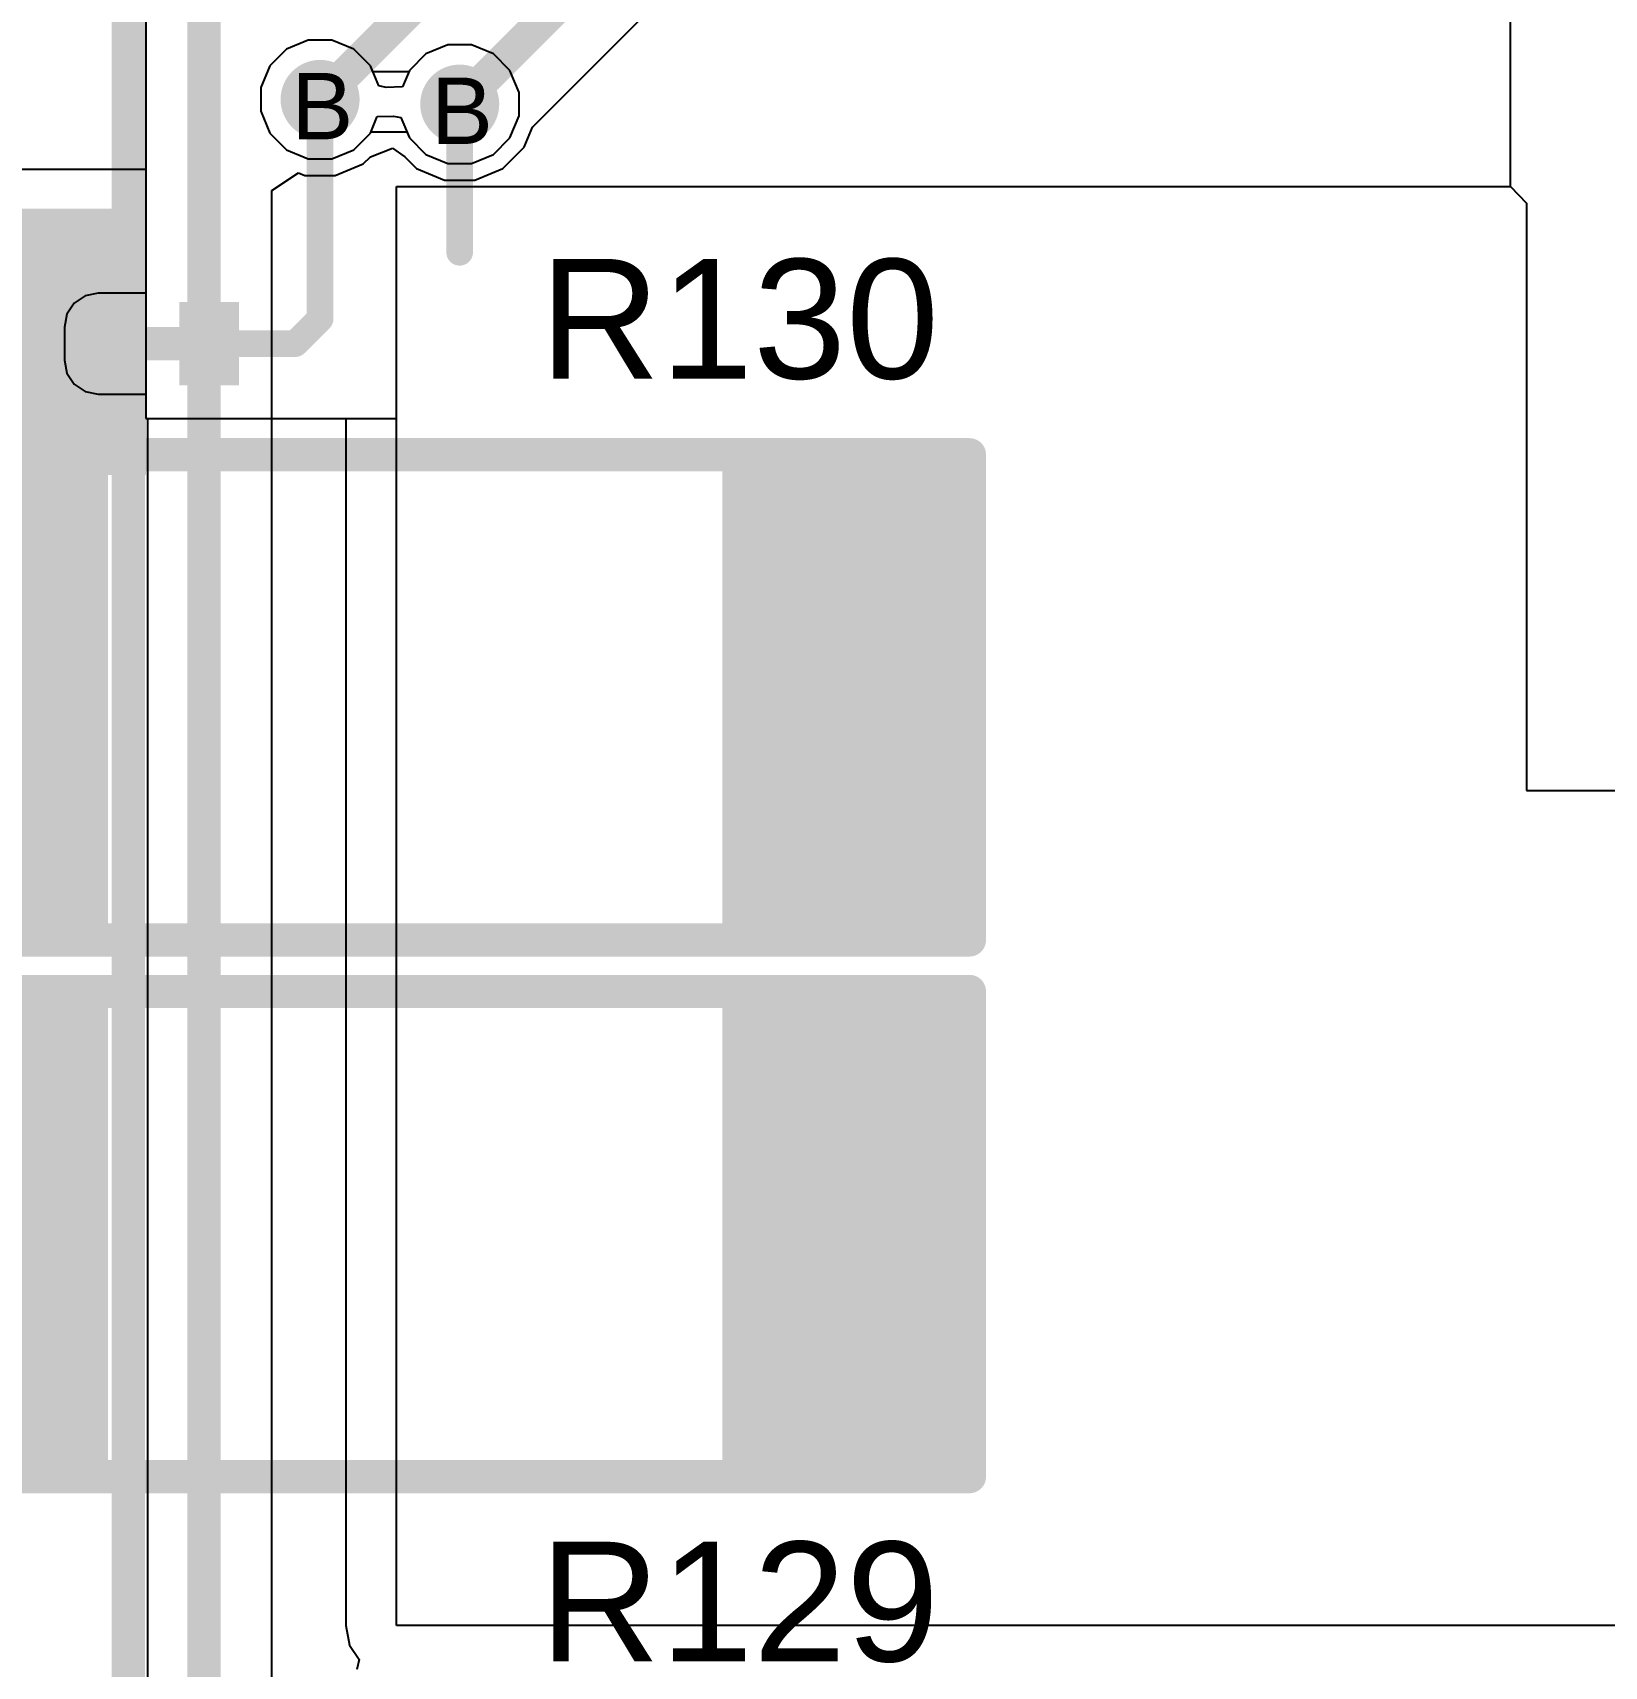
# Model space of a CAD drawing. Header units: inches. Extents: x 0 to 5379, y 0 to 5429.
# Drawn here: x 7.89 to 19.9, y 51.25 to 63.73 of the extents above; entities that cross this region are included whole.
import ezdxf

# ---------------------------------------------------------------- set-up
doc = ezdxf.new("R2010")
doc.units = ezdxf.units.IN
for name, color, linetype in [('Bottom Layer', 5, 'Continuous'), ('Bottom Solder', 6, 'Continuous'), ('Drill Drawing', 1, 'Continuous'), ('GND01', 16, 'Continuous'), ('GND02', 76, 'Continuous'), ('PWR', 156, 'Continuous'), ('SIG 01', 90, 'Continuous'), ('Top Layer', 1, 'Continuous'), ('Top Overlay', 2, 'Continuous'), ('Top Paste', 8, 'Continuous'), ('Top Solder', 216, 'Continuous'), ('Via Holes', 16, 'Continuous')]:
    doc.layers.add(name, color=color, linetype=linetype)
doc.styles.add('Arial', font='', dxfattribs={"height": 0.2})
doc.styles.get('Arial').set_extended_font_data('Arial')

# ---------------------------------------------------------------- blocks, each defined once
blk = doc.blocks.new('N___T___P___3')
at = {"layer": 'Top Layer'}
for points in [[(-0.699, -0.318), (-0.699, 0.318), (-0.241, 0.318), (-0.241, -0.318)], [(0.241, -0.318), (0.241, 0.318), (0.699, 0.318), (0.699, -0.318)], [(-0.385, -0.127), (0.377, -0.127), (0.377, 0.127), (-0.385, 0.127)]]:
    blk.add_hatch(color=1, dxfattribs=at).paths.add_polyline_path(points)
at = {"layer": 'Top Paste'}
for points in [[(-0.699, -0.318), (-0.699, 0.318), (-0.241, 0.318), (-0.241, -0.318)], [(0.241, -0.318), (0.241, 0.318), (0.699, 0.318), (0.699, -0.318)]]:
    blk.add_hatch(color=8, dxfattribs=at).paths.add_polyline_path(points)
blk = doc.blocks.new('RES_2512_622')
at = {"layer": 'Top Layer'}
for points in [[(-4.05, 1.7), (-2.45, 1.7), (-2.45, -1.7), (-4.05, -1.7)], [(2.45, 1.7), (4.05, 1.7), (4.05, -1.7), (2.45, -1.7)]]:
    blk.add_hatch(color=1, dxfattribs=at).paths.add_polyline_path(points)
at = {"layer": 'Top Paste'}
for points in [[(-4.05, 1.7), (-2.45, 1.7), (-2.45, -1.7), (-4.05, -1.7)], [(2.45, 1.7), (4.05, 1.7), (4.05, -1.7), (2.45, -1.7)]]:
    blk.add_hatch(color=8, dxfattribs=at).paths.add_polyline_path(points)
at = {"layer": 'Top Solder'}
for points in [[(-4.152, 1.802), (-2.348, 1.802), (-2.348, -1.802), (-4.152, -1.802)], [(2.348, 1.802), (4.152, 1.802), (4.152, -1.802), (2.348, -1.802)]]:
    blk.add_hatch(color=216, dxfattribs=at).paths.add_polyline_path(points)
at = {"layer": 'Top Overlay'}
for points in [[(-4.242, 1.854, 0.254, 0.254, 0), (4.237, 1.854, 0.254, 0.254, 0)], [(-4.242, -1.854, 0.254, 0.254, 0), (-4.242, 1.854, 0.254, 0.254, 0)], [(4.237, -1.854, 0.254, 0.254, 0), (4.237, 1.854, 0.254, 0.254, 0)], [(-4.242, -1.854, 0.254, 0.254, 0), (4.237, -1.854, 0.254, 0.254, 0)]]:
    blk.add_lwpolyline(points, format="xyseb", dxfattribs=at)
for points in [[(-4.305, 1.854, 0.127, 0.127, 1), (-4.178, 1.854, 0.127, 0.127, 1)], [(-4.305, 1.854, 0.127, 0.127, 1), (-4.178, 1.854, 0.127, 0.127, 1)], [(4.173, 1.854, 0.127, 0.127, 1), (4.3, 1.854, 0.127, 0.127, 1)], [(4.173, 1.854, 0.127, 0.127, 1), (4.3, 1.854, 0.127, 0.127, 1)], [(-4.305, -1.854, 0.127, 0.127, 1), (-4.178, -1.854, 0.127, 0.127, 1)], [(-4.305, -1.854, 0.127, 0.127, 1), (-4.178, -1.854, 0.127, 0.127, 1)], [(4.173, -1.854, 0.127, 0.127, 1), (4.3, -1.854, 0.127, 0.127, 1)], [(4.173, -1.854, 0.127, 0.127, 1), (4.3, -1.854, 0.127, 0.127, 1)]]:
    blk.add_lwpolyline(points, format="xyseb", close=True, dxfattribs=at)
blk = doc.blocks.new('RES_2512_623')
at = {"layer": 'Top Layer'}
for points in [[(-4.05, 1.7), (-2.45, 1.7), (-2.45, -1.7), (-4.05, -1.7)], [(2.45, 1.7), (4.05, 1.7), (4.05, -1.7), (2.45, -1.7)]]:
    blk.add_hatch(color=1, dxfattribs=at).paths.add_polyline_path(points)
at = {"layer": 'Top Paste'}
for points in [[(-4.05, 1.7), (-2.45, 1.7), (-2.45, -1.7), (-4.05, -1.7)], [(2.45, 1.7), (4.05, 1.7), (4.05, -1.7), (2.45, -1.7)]]:
    blk.add_hatch(color=8, dxfattribs=at).paths.add_polyline_path(points)
at = {"layer": 'Top Solder'}
for points in [[(-4.152, 1.802), (-2.348, 1.802), (-2.348, -1.802), (-4.152, -1.802)], [(2.348, 1.802), (4.152, 1.802), (4.152, -1.802), (2.348, -1.802)]]:
    blk.add_hatch(color=216, dxfattribs=at).paths.add_polyline_path(points)
at = {"layer": 'Top Overlay'}
for points in [[(-4.242, 1.854, 0.254, 0.254, 0), (4.237, 1.854, 0.254, 0.254, 0)], [(-4.242, -1.854, 0.254, 0.254, 0), (-4.242, 1.854, 0.254, 0.254, 0)], [(4.237, -1.854, 0.254, 0.254, 0), (4.237, 1.854, 0.254, 0.254, 0)], [(-4.242, -1.854, 0.254, 0.254, 0), (4.237, -1.854, 0.254, 0.254, 0)]]:
    blk.add_lwpolyline(points, format="xyseb", dxfattribs=at)
for points in [[(-4.305, 1.854, 0.127, 0.127, 1), (-4.178, 1.854, 0.127, 0.127, 1)], [(-4.305, 1.854, 0.127, 0.127, 1), (-4.178, 1.854, 0.127, 0.127, 1)], [(4.173, 1.854, 0.127, 0.127, 1), (4.3, 1.854, 0.127, 0.127, 1)], [(4.173, 1.854, 0.127, 0.127, 1), (4.3, 1.854, 0.127, 0.127, 1)], [(-4.305, -1.854, 0.127, 0.127, 1), (-4.178, -1.854, 0.127, 0.127, 1)], [(-4.305, -1.854, 0.127, 0.127, 1), (-4.178, -1.854, 0.127, 0.127, 1)], [(4.173, -1.854, 0.127, 0.127, 1), (4.3, -1.854, 0.127, 0.127, 1)], [(4.173, -1.854, 0.127, 0.127, 1), (4.3, -1.854, 0.127, 0.127, 1)]]:
    blk.add_lwpolyline(points, format="xyseb", close=True, dxfattribs=at)

msp = doc.modelspace()

# ---------------------------------------------------------------- hatches: boundary and pattern name
at = {"layer": 'Bottom Layer'}
h = msp.add_hatch(color=5, dxfattribs=at)
edge = h.paths.add_edge_path()
edge.add_arc((10.084, 63.221), 0.2, 0, 360)
h = msp.add_hatch(color=5, dxfattribs=at)
edge = h.paths.add_edge_path()
edge.add_arc((11.151, 63.185), 0.2, 0, 360)
at = {"layer": 'Bottom Solder'}
h = msp.add_hatch(color=6, dxfattribs=at)
edge = h.paths.add_edge_path()
edge.add_arc((10.084, 63.221), 0.302, 0, 360)
h = msp.add_hatch(color=6, dxfattribs=at)
edge = h.paths.add_edge_path()
edge.add_arc((11.151, 63.185), 0.302, 0, 360)
at = {"layer": 'GND01'}
h = msp.add_hatch(color=16, dxfattribs=at)
edge = h.paths.add_edge_path()
edge.add_arc((10.084, 63.221), 0.2, 0, 360)
h = msp.add_hatch(color=16, dxfattribs=at)
edge = h.paths.add_edge_path()
edge.add_arc((11.151, 63.185), 0.2, 0, 360)
at = {"layer": 'GND02'}
h = msp.add_hatch(color=76, dxfattribs=at)
edge = h.paths.add_edge_path()
edge.add_arc((10.084, 63.221), 0.2, 0, 360)
h = msp.add_hatch(color=76, dxfattribs=at)
edge = h.paths.add_edge_path()
edge.add_arc((11.151, 63.185), 0.2, 0, 360)
at = {"layer": 'PWR'}
h = msp.add_hatch(color=156, dxfattribs=at)
edge = h.paths.add_edge_path()
edge.add_arc((10.084, 63.221), 0.2, 0, 360)
h = msp.add_hatch(color=156, dxfattribs=at)
edge = h.paths.add_edge_path()
edge.add_arc((11.151, 63.185), 0.2, 0, 360)
at = {"layer": 'SIG 01'}
h = msp.add_hatch(color=90, dxfattribs=at)
edge = h.paths.add_edge_path()
edge.add_arc((10.084, 63.221), 0.2, 0, 360)
h = msp.add_hatch(color=90, dxfattribs=at)
edge = h.paths.add_edge_path()
edge.add_arc((11.151, 63.185), 0.2, 0, 360)
at = {"layer": 'Top Layer'}
h = msp.add_hatch(color=1, dxfattribs=at)
edge = h.paths.add_edge_path()
edge.add_arc((10.084, 63.221), 0.2, 0, 360)
h = msp.add_hatch(color=1, dxfattribs=at)
edge = h.paths.add_edge_path()
edge.add_arc((11.151, 63.185), 0.2, 0, 360)
msp.add_hatch(color=1, dxfattribs=at).paths.add_polyline_path([(7.188, 60.351), (8.753, 60.351), (8.753, 62.386), (7.188, 62.386)])
at = {"layer": 'Top Solder'}
h = msp.add_hatch(color=216, dxfattribs=at)
edge = h.paths.add_edge_path()
edge.add_arc((10.084, 63.221), 0.302, 0, 360)
h = msp.add_hatch(color=216, dxfattribs=at)
edge = h.paths.add_edge_path()
edge.add_arc((11.151, 63.185), 0.302, 0, 360)
at = {"layer": 'Via Holes'}
h = msp.add_hatch(color=7, dxfattribs=at)
edge = h.paths.add_edge_path()
edge.add_arc((10.084, 63.221), 0.1, 0, 360)
h = msp.add_hatch(color=7, dxfattribs=at)
edge = h.paths.add_edge_path()
edge.add_arc((11.151, 63.185), 0.1, 0, 360)

# ---------------------------------------------------------------- linework, layer by layer
at = {"layer": 'Bottom Layer'}
for p, q in [((9.827, 63.605), (9.699, 63.478)), ((9.993, 63.675), (9.827, 63.605)), ((10.174, 63.675), (9.993, 63.675)), ((10.341, 63.605), (10.174, 63.675)), ((10.469, 63.478), (10.341, 63.605)), ((10.893, 63.57), (10.766, 63.442)), ((11.06, 63.639), (10.893, 63.57)), ((11.241, 63.639), (11.06, 63.639)), ((11.408, 63.57), (11.241, 63.639)), ((11.535, 63.442), (11.408, 63.57)), ((9.699, 63.478), (9.63, 63.311)), ((10.532, 63.324), (10.469, 63.478)), ((10.766, 63.442), (10.713, 63.316)), ((11.605, 63.275), (11.535, 63.442)), ((9.63, 63.311), (9.63, 63.13)), ((10.588, 63.312), (10.532, 63.324)), ((10.713, 63.316), (10.588, 63.312)), ((11.605, 63.095), (11.605, 63.275)), ((9.63, 63.13), (9.699, 62.963)), ((10.469, 62.963), (10.521, 63.09)), ((10.521, 63.09), (10.646, 63.093)), ((10.646, 63.093), (10.702, 63.082)), ((10.702, 63.082), (10.766, 62.928)), ((11.535, 62.928), (11.605, 63.095)), ((9.699, 62.963), (9.827, 62.836)), ((10.341, 62.836), (10.469, 62.963)), ((9.827, 62.836), (9.993, 62.767)), ((10.174, 62.767), (10.341, 62.836)), ((10.766, 62.928), (10.893, 62.8)), ((11.408, 62.8), (11.535, 62.928)), ((9.993, 62.767), (10.174, 62.767)), ((10.893, 62.8), (11.06, 62.731)), ((11.06, 62.731), (11.241, 62.731)), ((11.241, 62.731), (11.408, 62.8))]:
    msp.add_line(p, q, dxfattribs=at)
at = {"layer": 'GND01'}
for p, q in [((9.827, 63.605), (9.699, 63.478)), ((9.993, 63.675), (9.827, 63.605)), ((10.174, 63.675), (9.993, 63.675)), ((10.341, 63.605), (10.174, 63.675)), ((10.469, 63.478), (10.341, 63.605)), ((10.893, 63.57), (10.766, 63.442)), ((11.06, 63.639), (10.893, 63.57)), ((11.241, 63.639), (11.06, 63.639)), ((11.408, 63.57), (11.241, 63.639)), ((11.535, 63.442), (11.408, 63.57)), ((9.699, 63.478), (9.63, 63.311)), ((10.487, 63.433), (10.469, 63.478)), ((10.762, 63.433), (10.487, 63.433)), ((10.766, 63.442), (10.762, 63.433)), ((11.605, 63.275), (11.535, 63.442)), ((9.63, 63.311), (9.63, 63.13)), ((11.605, 63.095), (11.605, 63.275)), ((9.63, 63.13), (9.699, 62.963)), ((11.535, 62.928), (11.605, 63.095)), ((9.699, 62.963), (9.827, 62.836)), ((10.341, 62.836), (10.469, 62.963)), ((10.469, 62.963), (10.472, 62.972)), ((10.472, 62.972), (10.747, 62.972)), ((10.747, 62.972), (10.766, 62.928)), ((9.827, 62.836), (9.993, 62.767)), ((10.174, 62.767), (10.341, 62.836)), ((10.766, 62.928), (10.893, 62.8)), ((11.408, 62.8), (11.535, 62.928)), ((9.993, 62.767), (10.174, 62.767)), ((10.893, 62.8), (11.06, 62.731)), ((11.06, 62.731), (11.241, 62.731)), ((11.241, 62.731), (11.408, 62.8))]:
    msp.add_line(p, q, dxfattribs=at)
at = {"layer": 'GND02'}
for p, q in [((9.827, 63.605), (9.699, 63.478)), ((9.993, 63.675), (9.827, 63.605)), ((10.174, 63.675), (9.993, 63.675)), ((10.341, 63.605), (10.174, 63.675)), ((10.469, 63.478), (10.341, 63.605)), ((10.893, 63.57), (10.766, 63.442)), ((11.06, 63.639), (10.893, 63.57)), ((11.241, 63.639), (11.06, 63.639)), ((11.408, 63.57), (11.241, 63.639)), ((11.535, 63.442), (11.408, 63.57)), ((9.699, 63.478), (9.63, 63.311)), ((10.487, 63.433), (10.469, 63.478)), ((10.762, 63.433), (10.487, 63.433)), ((10.766, 63.442), (10.762, 63.433)), ((11.605, 63.275), (11.535, 63.442)), ((9.63, 63.311), (9.63, 63.13)), ((11.605, 63.095), (11.605, 63.275)), ((9.63, 63.13), (9.699, 62.963)), ((11.535, 62.928), (11.605, 63.095)), ((9.699, 62.963), (9.827, 62.836)), ((10.341, 62.836), (10.469, 62.963)), ((10.469, 62.963), (10.472, 62.972)), ((10.472, 62.972), (10.747, 62.972)), ((10.747, 62.972), (10.766, 62.928)), ((9.827, 62.836), (9.993, 62.767)), ((10.174, 62.767), (10.341, 62.836)), ((10.766, 62.928), (10.893, 62.8)), ((11.408, 62.8), (11.535, 62.928)), ((9.993, 62.767), (10.174, 62.767)), ((10.893, 62.8), (11.06, 62.731)), ((11.06, 62.731), (11.241, 62.731)), ((11.241, 62.731), (11.408, 62.8))]:
    msp.add_line(p, q, dxfattribs=at)
at = {"layer": 'PWR'}
for p, q in [((9.827, 63.605), (9.699, 63.478)), ((9.993, 63.675), (9.827, 63.605)), ((10.174, 63.675), (9.993, 63.675)), ((10.341, 63.605), (10.174, 63.675)), ((10.469, 63.478), (10.341, 63.605)), ((10.893, 63.57), (10.766, 63.442)), ((11.06, 63.639), (10.893, 63.57)), ((11.241, 63.639), (11.06, 63.639)), ((11.408, 63.57), (11.241, 63.639)), ((11.535, 63.442), (11.408, 63.57)), ((9.699, 63.478), (9.63, 63.311)), ((10.487, 63.433), (10.469, 63.478)), ((10.762, 63.433), (10.487, 63.433)), ((10.766, 63.442), (10.762, 63.433)), ((11.605, 63.275), (11.535, 63.442)), ((9.63, 63.311), (9.63, 63.13)), ((11.605, 63.095), (11.605, 63.275)), ((9.63, 63.13), (9.699, 62.963)), ((11.535, 62.928), (11.605, 63.095)), ((9.699, 62.963), (9.827, 62.836)), ((10.341, 62.836), (10.469, 62.963)), ((10.469, 62.963), (10.472, 62.972)), ((10.472, 62.972), (10.747, 62.972)), ((10.747, 62.972), (10.766, 62.928)), ((9.827, 62.836), (9.993, 62.767)), ((10.174, 62.767), (10.341, 62.836)), ((10.766, 62.928), (10.893, 62.8)), ((11.408, 62.8), (11.535, 62.928)), ((9.993, 62.767), (10.174, 62.767)), ((10.893, 62.8), (11.06, 62.731)), ((11.06, 62.731), (11.241, 62.731)), ((11.241, 62.731), (11.408, 62.8))]:
    msp.add_line(p, q, dxfattribs=at)
at = {"layer": 'SIG 01'}
for p, q in [((11.706, 63.008), (17.676, 68.978)), ((11.643, 62.856), (11.706, 63.008)), ((10.468, 62.783), (10.638, 62.848)), ((10.638, 62.848), (10.732, 62.782)), ((11.48, 62.693), (11.643, 62.856)), ((10.199, 62.64), (10.413, 62.728)), ((10.413, 62.728), (10.468, 62.783)), ((10.732, 62.782), (10.821, 62.693)), ((10.821, 62.693), (11.035, 62.604)), ((11.266, 62.604), (11.48, 62.693)), ((9.715, 62.525), (9.918, 62.66)), ((9.918, 62.66), (9.968, 62.64)), ((9.968, 62.64), (10.199, 62.64)), ((11.035, 62.604), (11.266, 62.604)), ((9.715, 48.255), (9.715, 62.525))]:
    msp.add_line(p, q, dxfattribs=at)
for points in [[(10.084, 63.221, 0.254, 0.254, 0), (16.982, 70.119, 0.254, 0.254, 0)], [(11.151, 63.185, 0.254, 0.254, 0), (17.461, 69.496, 0.254, 0.254, 0)], [(8.619, 47.587, 0.254, 0.254, 0), (8.619, 64.72, 0.254, 0.254, 0)], [(9.197, 48.041, 0.254, 0.254, 0), (9.197, 64.389, 0.254, 0.254, 0)]]:
    msp.add_lwpolyline(points, format="xyseb", dxfattribs=at)
for points in [[(10.02, 63.221, 0.127, 0.127, 1), (10.147, 63.221, 0.127, 0.127, 1)], [(11.087, 63.185, 0.127, 0.127, 1), (11.214, 63.185, 0.127, 0.127, 1)]]:
    msp.add_lwpolyline(points, format="xyseb", close=True, dxfattribs=at)
at = {"layer": 'Top Layer'}
for p, q in [((8.753, 72.415), (8.753, 60.782)), ((8.753, 72.415), (8.753, 61.925)), ((19.182, 62.556), (19.182, 72.415)), ((0.787, 62.687), (8.753, 62.687)), ((8.753, 62.687), (8.753, 61.74)), ((10.668, 60.782), (10.668, 62.556)), ((10.668, 62.556), (19.182, 62.556)), ((10.668, 62.556), (19.182, 62.556)), ((10.668, 60.782), (10.668, 62.556)), ((19.182, 62.556), (19.304, 62.428)), ((19.304, 62.428), (19.304, 57.938)), ((8.753, 61.925), (8.753, 61.74)), ((8.289, 61.72), (8.205, 61.664)), ((8.289, 61.72), (8.205, 61.664)), ((8.389, 61.74), (8.289, 61.72)), ((8.389, 61.74), (8.289, 61.72)), ((8.753, 61.74), (8.389, 61.74)), ((8.753, 61.74), (8.389, 61.74)), ((8.149, 61.58), (8.13, 61.481)), ((8.149, 61.58), (8.13, 61.481)), ((8.205, 61.664), (8.149, 61.58)), ((8.205, 61.664), (8.149, 61.58)), ((8.13, 61.481), (8.13, 61.227)), ((8.13, 61.481), (8.13, 61.227)), ((8.13, 61.227), (8.149, 61.128)), ((8.13, 61.227), (8.149, 61.128)), ((8.149, 61.128), (8.205, 61.044)), ((8.149, 61.128), (8.205, 61.044)), ((8.205, 61.044), (8.289, 60.988)), ((8.205, 61.044), (8.289, 60.988)), ((8.289, 60.988), (8.389, 60.968)), ((8.289, 60.988), (8.389, 60.968)), ((8.389, 60.968), (8.753, 60.968)), ((8.389, 60.968), (8.753, 60.968)), ((8.753, 60.968), (8.753, 60.782)), ((8.753, 60.968), (8.753, 60.782)), ((8.753, 60.782), (10.668, 60.782)), ((8.753, 60.782), (9.718, 60.782)), ((8.753, 60.782), (8.766, 60.782)), ((8.766, 60.782), (8.766, 51.119)), ((9.718, 60.782), (9.718, 60.782)), ((9.718, 60.782), (10.28, 60.782)), ((10.28, 60.782), (10.28, 51.556)), ((10.668, 51.556), (10.668, 60.782)), ((19.304, 57.938), (24.348, 57.938)), ((10.28, 51.556), (10.309, 51.407)), ((24.348, 51.556), (10.668, 51.556)), ((10.309, 51.407), (10.383, 51.297)), ((10.383, 51.297), (10.364, 51.221))]:
    msp.add_line(p, q, dxfattribs=at)
for points in [[(10.084, 61.544, 0.203, 0.203, 0), (10.084, 63.221, 0.203, 0.203, 0)], [(11.151, 62.052, 0.203, 0.203, 0), (11.151, 63.185, 0.203, 0.203, 0)], [(9.894, 61.354, 0.203, 0.203, 0), (10.084, 61.544, 0.203, 0.203, 0)], [(9.236, 61.354, 0.203, 0.203, 0), (9.894, 61.354, 0.203, 0.203, 0)]]:
    msp.add_lwpolyline(points, format="xyseb", dxfattribs=at)
for points in [[(10.033, 63.221, 0.102, 0.102, 1), (10.135, 63.221, 0.102, 0.102, 1)], [(11.1, 63.185, 0.102, 0.102, 1), (11.201, 63.185, 0.102, 0.102, 1)], [(11.1, 62.052, 0.102, 0.102, 1), (11.201, 62.052, 0.102, 0.102, 1)], [(10.033, 61.544, 0.102, 0.102, 1), (10.135, 61.544, 0.102, 0.102, 1)], [(10.033, 61.544, 0.102, 0.102, 1), (10.135, 61.544, 0.102, 0.102, 1)], [(9.185, 61.354, 0.102, 0.102, 1), (9.286, 61.354, 0.102, 0.102, 1)], [(9.843, 61.354, 0.102, 0.102, 1), (9.944, 61.354, 0.102, 0.102, 1)], [(9.843, 61.354, 0.102, 0.102, 1), (9.944, 61.354, 0.102, 0.102, 1)]]:
    msp.add_lwpolyline(points, format="xyseb", close=True, dxfattribs=at)

# ---------------------------------------------------------------- block references
at = {"rotation": 180}
msp.add_blockref('N___T___P___3', (8.766, 61.354), dxfattribs=at)
for name, p in [('RES_2512_622', (10.81, 58.651)), ('RES_2512_623', (10.81, 54.549))]:
    msp.add_blockref(name, p)

# ---------------------------------------------------------------- texts
at = {"layer": 'Drill Drawing', "style": 'Arial'}
for p in [(9.864, 62.916), (10.931, 62.88)]:
    msp.add_text('B', height=0.508, dxfattribs=at).set_placement(p)
at = {"layer": 'Top Overlay', "style": 'Arial'}
for s, p in [('R130', (11.761, 61.087)), ('R129', (11.761, 51.283))]:
    msp.add_text(s, height=0.9144, dxfattribs=at).set_placement(p)

doc.saveas('drawing.dxf')
